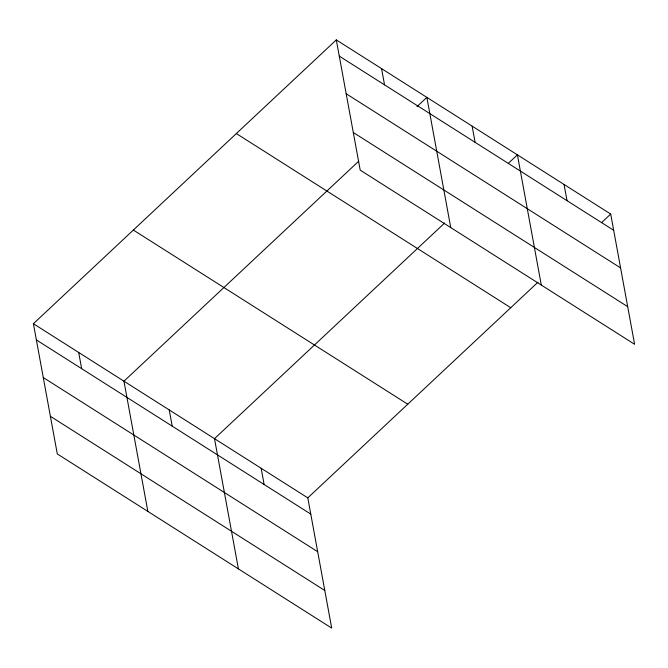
<?xml version="1.0" encoding="UTF-8"?>
<svg xmlns="http://www.w3.org/2000/svg" width="668" height="668" viewBox="0 0 668 668"><rect width="100%" height="100%" fill="white"/><g stroke="black" fill="none" stroke-linecap="round" stroke-linejoin="round"><path stroke-width="1" d="M33.4 323.713L307.798 497.877L331.704 628.104L57.298 453.939L33.4 323.713L336.296 39.896L610.702 214.061L634.6 344.287L360.202 170.123L336.296 39.896M358.699 161.23L123.956 381.186L147.853 511.412M417.007 106.596L426.852 97.369L450.75 227.604M444.704 222.962L214.503 438.659L238.409 568.885M508.315 163.359L517.399 154.842L541.305 285.077M307.798 497.877L537.999 282.18M601.609 222.578L610.702 214.061M339.277 56.12L613.675 230.285M346.183 93.745L620.58 267.91M353.297 132.506L627.695 306.67M236.338 133.558L510.744 307.723M133.358 230.051L407.756 404.215M36.381 339.937L310.779 514.101M43.286 377.554L317.684 551.718M50.401 416.314L324.798 590.479M564.051 184.452L567.032 200.676M472.126 126.11L475.107 142.334M381.578 68.637L384.551 84.861M261.155 468.268L264.127 484.492M169.229 409.918L172.202 426.142M78.674 352.445L81.655 368.669"/></g></svg>
